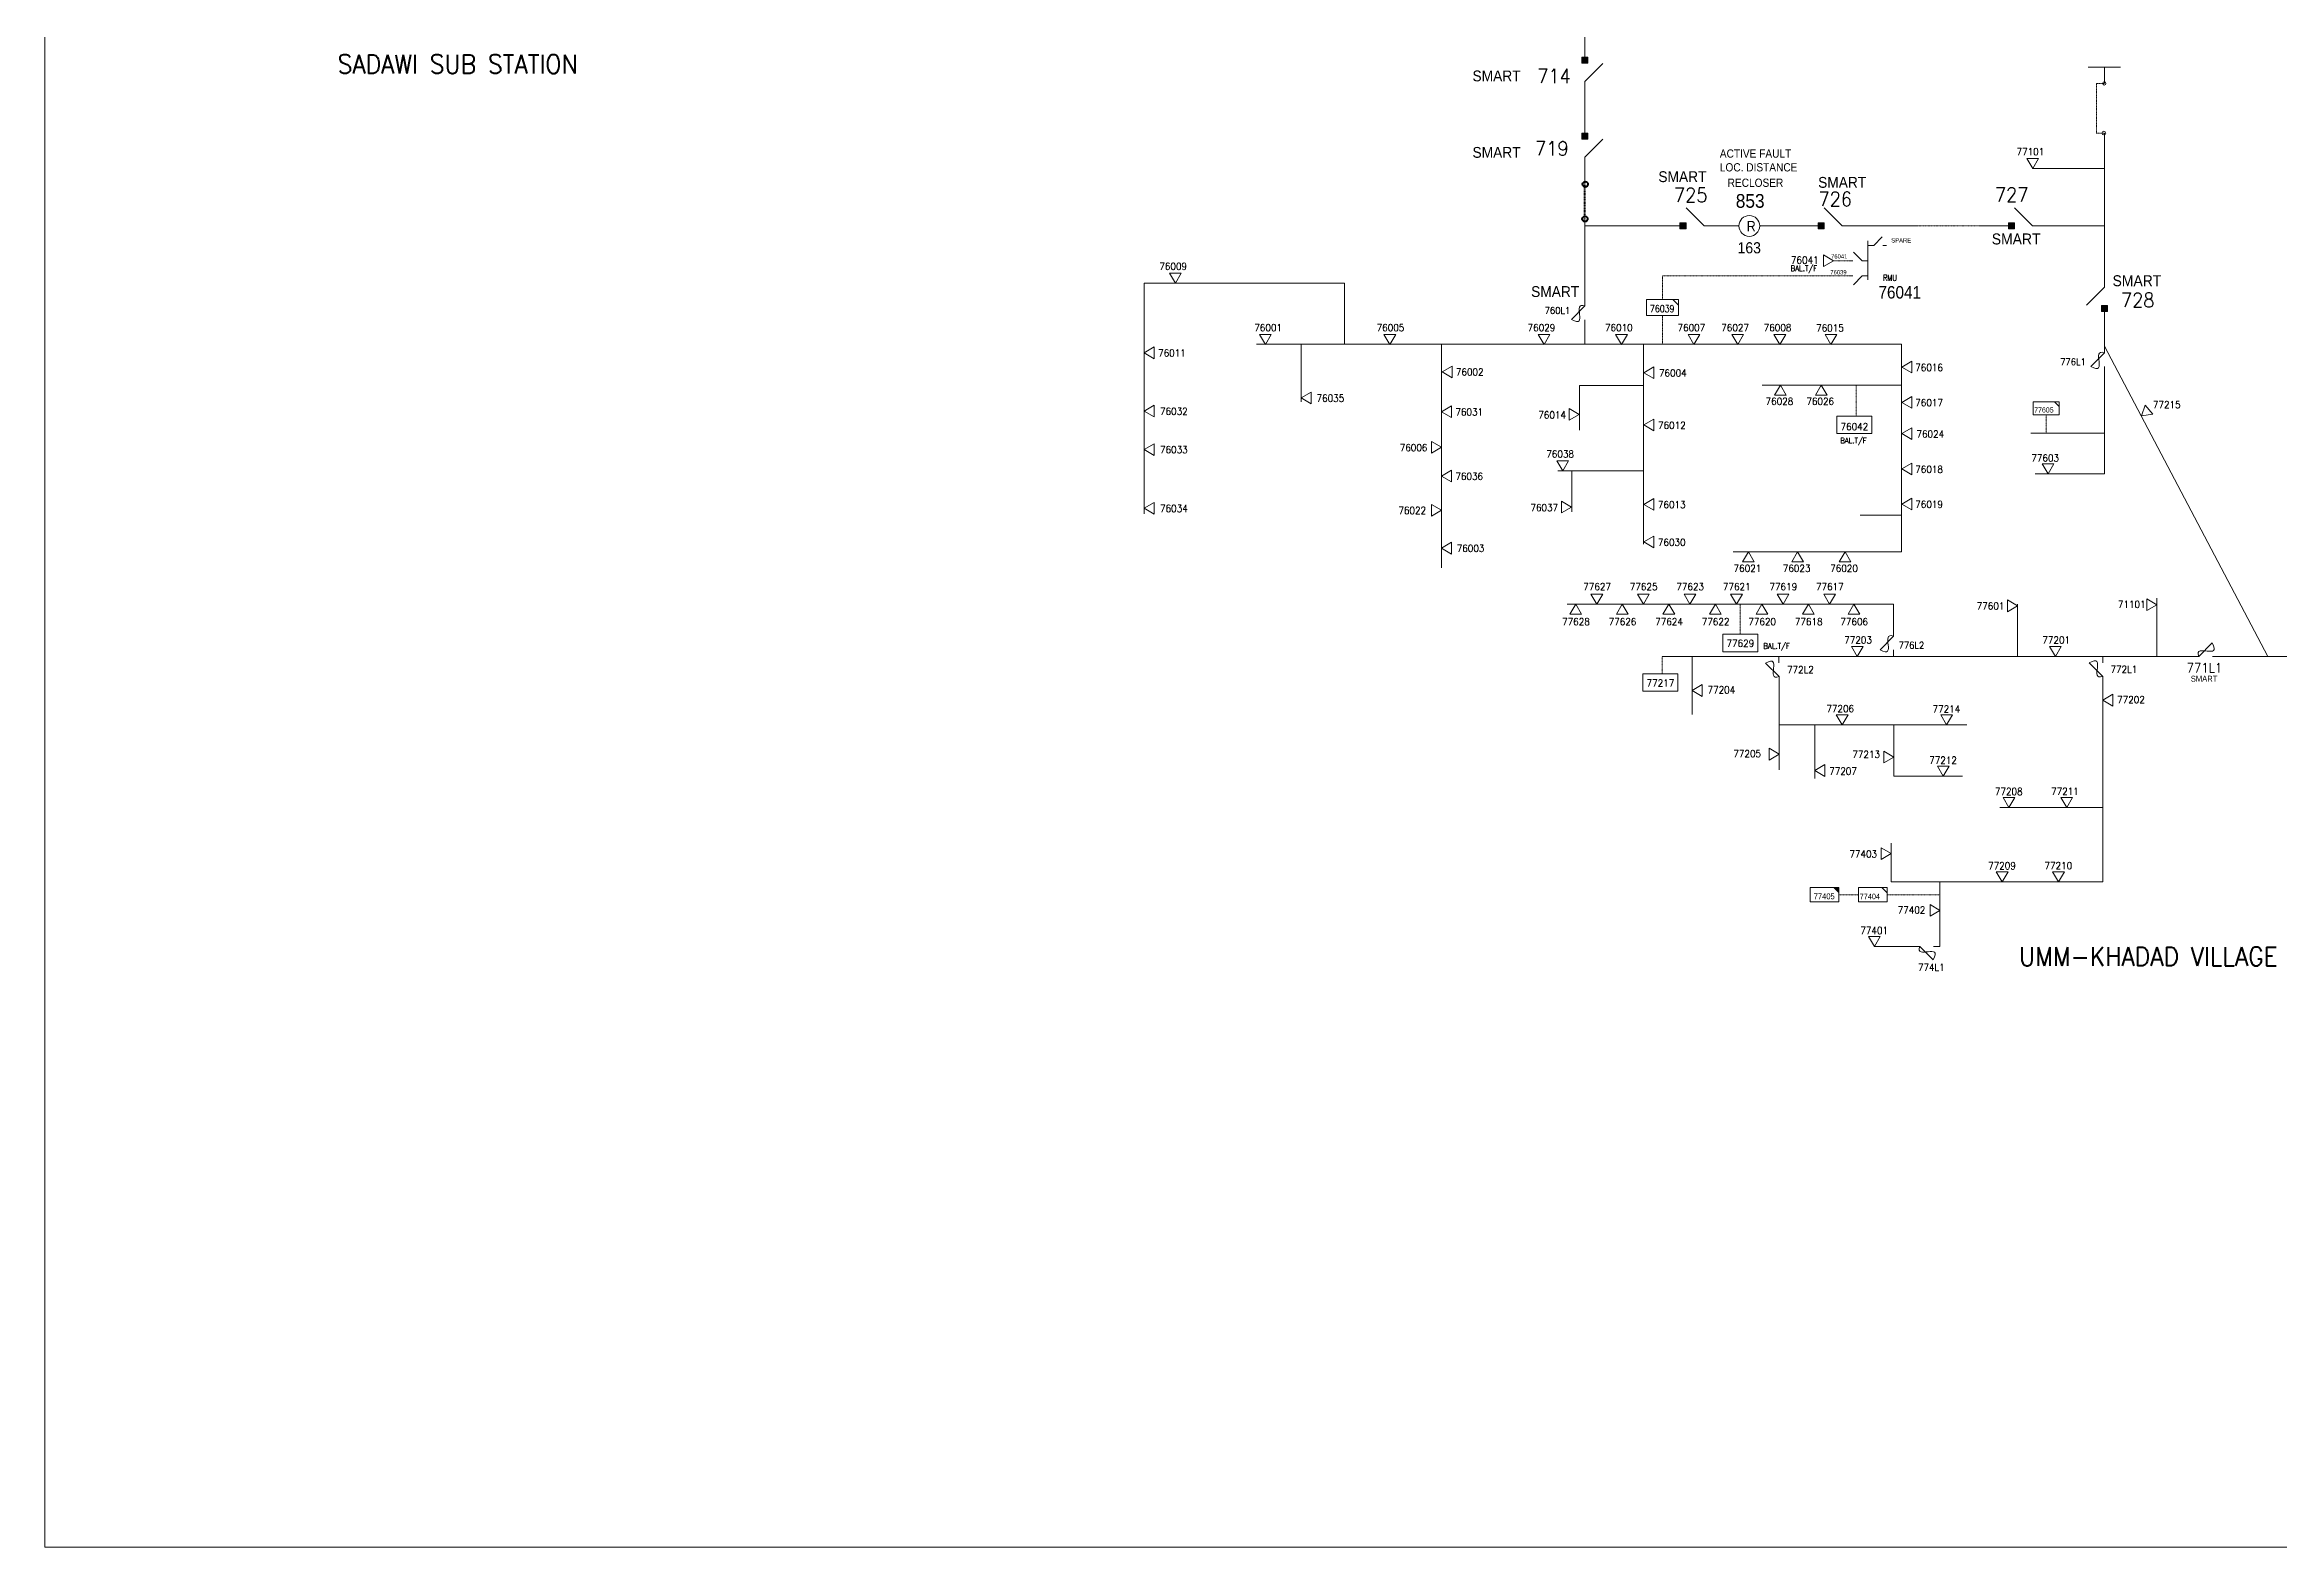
# Model space of a CAD drawing. Header units: metres. Extents: x 65984 to 144644, y -19036 to 23726.
# Drawn here: x 79820 to 80766, y 13313 to 13950 of the extents above; entities that cross this region are included whole.
import ezdxf
from ezdxf.enums import TextEntityAlignment as Align

# ---------------------------------------------------------------- set-up
doc = ezdxf.new("R2010")
doc.units = ezdxf.units.M
doc.header["$MEASUREMENT"] = 0
doc.linetypes.add('DGN Style 2', pattern=[0.023128, 0, -0.023128])
doc.linetypes.add('DGN Style 3', pattern=[0.013877, 0, -0.013877])
doc.layers.get('0').update_dxf_attribs({"color": 95, "lineweight": 40})
for name, color, linetype, lineweight in [('ABS NUMBER', 112, 'Continuous', 30), ('d_eos', 111, 'Continuous', 40), ('d_eos no', 121, 'Continuous', 40), ('d_fco text', 95, 'Continuous', 40), ('d_switch', 95, 'Continuous', 40), ('d_tf no', 6, 'Continuous', 40), ('d_ug cable', 95, 'Continuous', 40), ('d_unit sub', 7, 'Continuous', 40), ('d_village name', 7, 'Continuous', 40), ('EXI TRANS 3PH', 7, 'Continuous', 0), ('FDR  2  03', 240, 'Continuous', 40), ('FDR  2  05', 154, 'Continuous', 40), ('FDR  2  17', 98, 'Continuous', 40), ('FDR  2  19', 172, 'Continuous', 40), ('FDR  3  01', 30, 'Continuous', 40), ('FDR  3  02', 251, 'Continuous', 40), ('FDR  4  02', 126, 'Continuous', 40), ('Level 37', 7, 'Continuous', 0), ('O H MAIN FEEDER', 4, 'Continuous', 100), ('REGULATOR', 5, 'Continuous', 40), ('RMU', 30, 'Continuous', 120)]:
    doc.layers.add(name, color=color, linetype=linetype, lineweight=lineweight)
doc.styles.add('NASKHF', font='naskhf.shx', dxfattribs={"height": 8})
doc.styles.add('Style-Arial', font='arial.ttf')
doc.styles.add('Style-ENGINEERING', font='ENGINEERING.shx')
doc.styles.add('Style-msdefault', font='msdefault.shx')
doc.styles.add('Style-STANDARD', font='STANDARD.shx')

# ---------------------------------------------------------------- blocks, each defined once
blk = doc.blocks.new('FUSE01')
at = {"color": 0, "linetype": 'ByBlock', "lineweight": -2}
blk.add_line((0, -17.15), (0, -22.55), dxfattribs=at)
at = {"color": 0, "linetype": 'ByBlock', "lineweight": -2, "flags": 128}
blk.add_lwpolyline([(0, 0.05), (0, -5.75), (-11.2, -16.95)], dxfattribs=at)
at = {"color": 0, "linetype": 'ByBlock', "lineweight": -2}
blk.add_open_spline([(-11.2, -16.95), (3.4, -25.35), (-11.6, -1.35), (0, -5.75)], degree=3, dxfattribs=at)
blk = doc.blocks.new('ABS2')
at = {"color": 0, "linetype": 'ByBlock', "lineweight": -2}
for q in [(-59.8, 87), (0, 0)]:
    blk.add_line((0, 27.2), q, dxfattribs=at)
at = {"color": 0, "linetype": 'ByBlock', "lineweight": -2, "flags": 128}
for points in [[(10, 87.2), (-10, 87.2), (-10, 107.2), (10, 107.2)], [(7.6, 99.3), (7.6, 99.3), (7.6, 99.3), (7.6, 99.3)]]:
    blk.add_lwpolyline(points, close=True, dxfattribs=at)
at = {"color": 0, "linetype": 'ByBlock', "lineweight": -2}
for points in [[(10, 87.2), (-10, 87.2), (10, 107.2), (-10, 107.2)], [(7.6, 99.3), (7.6, 99.3), (7.6, 99.3)]]:
    blk.add_solid(points, dxfattribs=at)
blk = doc.blocks.new('TF_8')
at = {"color": 0, "linetype": 'ByBlock', "lineweight": -2}
blk.add_line((6.3, 4.95), (9.9, 1.35), dxfattribs=at)
blk.add_3dface([(-10.1, 4.95), (9.9, 4.95), (9.9, -5.05), (-10.1, -5.05)], dxfattribs=at)
blk = doc.blocks.new('*U1059')
at = {"layer": 'REGULATOR', "color": 7, "linetype": 'Continuous', "lineweight": 13}
blk.add_circle((0, 0.1), 7.56, dxfattribs=at)
at = {"layer": 'ABS NUMBER', "color": 7, "lineweight": 13, "style": 'Style-ENGINEERING', "width": 0.9}
blk.add_text('R', height=7.56, dxfattribs=at).set_placement((-1.9, 3.7), align=Align.TOP_LEFT)
blk = doc.blocks.new('TF_2_3')
at = {"layer": 'd_village name', "color": 0, "linetype": 'Continuous', "lineweight": -2, "ltscale": 500}
blk.add_line((3150, 2475), (4950, 675), dxfattribs=at)
blk.add_3dface([(-5050, 2475), (4950, 2475), (4950, -2525), (-5050, -2525)], dxfattribs=at)
blk = doc.blocks.new('SS_1_3')
at = {"color": 0, "linetype": 'ByBlock', "lineweight": -2, "ltscale": 500, "flags": 128}
blk.add_lwpolyline([(3475, 2125), (5225, 2125), (5225, 375)], close=True, dxfattribs=at)
at = {"color": 0, "linetype": 'ByBlock', "lineweight": -2, "ltscale": 500, "extrusion": (0, 0, -1)}
blk.add_solid([(-3475, 2125), (-5225, 2125), (-5225, 375)], dxfattribs=at)
at = {"color": 0, "linetype": 'ByBlock', "lineweight": -2, "ltscale": 500}
blk.add_3dface([(-4775, 2125), (5225, 2125), (5225, -2875), (-4775, -2875)], dxfattribs=at)
blk = doc.blocks.new('TRA1_816')
at = {"layer": 'EXI TRANS 3PH', "color": 6, "linetype": 'Continuous', "lineweight": 13, "flags": 128}
blk.add_lwpolyline([(10, -17), (0, 0), (-10, -17)], close=True, dxfattribs=at)
blk = doc.blocks.new('TRA1_815')
at = {"layer": 'EXI TRANS 3PH', "color": 6, "linetype": 'Continuous', "lineweight": 13, "xscale": 1.000046566207833, "yscale": 1.000046566207833, "zscale": 1.000046566207833, "rotation": 180}
blk.add_blockref('TRA1_816', (0, 0), dxfattribs=at)

msp = doc.modelspace()

# ---------------------------------------------------------------- linework, layer by layer
at = {"layer": 'd_eos', "color": 7, "linetype": 'Continuous', "lineweight": 13, "ltscale": 0.437604}
for p, q in [((80589.64, 13858.08), (80586.05, 13861.78)), ((80592.1, 13850.04), (80592.1, 13866.54)), ((80592.1, 13864.49), (80594.56, 13864.49)), ((80594.56, 13864.49), (80598.15, 13868.19)), ((80598.49, 13864.49), (80599.98, 13864.49)), ((80585.71, 13858.08), (80584.22, 13858.08)), ((80585.71, 13851.66), (80584.22, 13851.66)), ((80589.64, 13851.66), (80586.05, 13847.96)), ((80592.1, 13858.08), (80589.64, 13858.08)), ((80592.1, 13851.66), (80589.64, 13851.66))]:
    msp.add_line(p, q, dxfattribs=at)
at = {"layer": 'd_ug cable', "color": 6, "linetype": 'DGN Style 3', "lineweight": 13}
for p, q in [((80688.83, 13933.12), (80688.89, 13912.06)), ((80505.14, 13822.72), (80505.14, 13834.92)), ((80667.56, 13792.78), (80667.56, 13785)), ((80588.13, 13589.57), (80579.83, 13589.57)), ((80600.25, 13589.56), (80622.6, 13589.56))]:
    msp.add_line(p, q, dxfattribs=at)
at = {"layer": 'FDR  2  05', "color": 6, "linetype": 'Continuous', "lineweight": 13}
for p, q in [((80692.24, 13897.15), (80661.92, 13897.15)), ((80497.07, 13822.72), (80497.07, 13738.01)), ((80606.36, 13822.72), (80606.36, 13734.74)), ((80606.36, 13805.41), (80547.3, 13805.41)), ((80692.24, 13810.91), (80692.24, 13767.79)), ((80692.24, 13785), (80661.12, 13785)), ((80497.07, 13769.13), (80460.84, 13769.13)), ((80466.7, 13769.13), (80466.7, 13751.72)), ((80692.24, 13767.79), (80662.98, 13767.79)), ((80606.36, 13750.3), (80588.8, 13750.3)), ((80606.36, 13734.74), (80535.13, 13734.74)), ((80602.97, 13712.63), (80464.84, 13712.63)), ((80602.97, 13702.03), (80602.97, 13712.63)), ((80655.44, 13690.8), (80655.44, 13712.63)), ((80714.39, 13690.49), (80714.39, 13715.15)), ((80517.72, 13690.49), (80517.72, 13665.94)), ((80554.49, 13679), (80554.49, 13642.4)), ((80691.53, 13679.42), (80691.53, 13595)), ((80633.97, 13661.46), (80554.49, 13661.46)), ((80569.66, 13661.46), (80569.66, 13638.74)), ((80603.03, 13661.46), (80603.03, 13639.75)), ((80632.23, 13639.75), (80603.03, 13639.75)), ((80647.94, 13626.48), (80691.53, 13626.48)), ((80601.99, 13595), (80601.99, 13611.4)), ((80601.99, 13595), (80691.53, 13595)), ((80622.6, 13595), (80622.6, 13567.66)), ((80594.85, 13567.66), (80611.43, 13567.66))]:
    msp.add_line(p, q, dxfattribs=at)
at = {"layer": 'FDR  2  05', "color": 6, "linetype": 'Continuous', "lineweight": 13, "flags": 128}
msp.add_lwpolyline([(80497.07, 13805.24), (80470.04, 13805.24), (80470.04, 13786.31)], dxfattribs=at)
at = {"layer": 'FDR  2  05', "color": 6, "linetype": 'Continuous', "lineweight": 13}
for centre, radius in [((80692.21, 13933.2), 0.698), ((80692.03, 13912.18), 0.776)]:
    msp.add_circle(centre, radius, dxfattribs=at)
at = {"layer": 'FDR  2  05', "color": 6, "linetype": 'Continuous', "lineweight": 100}
for centre in [(80472.44, 13890.5), (80472.3, 13875.81)]:
    msp.add_circle(centre, 1.13, dxfattribs=at)
at = {"layer": 'FDR  2  17', "color": 6, "linetype": 'Continuous', "lineweight": 13, "flags": 128}
for points in [[(80578.91, 13792.31), (80593.76, 13792.31), (80593.76, 13784.93), (80578.91, 13784.93)], [(80530.62, 13699.85), (80545.46, 13699.85), (80545.46, 13692.47), (80530.62, 13692.47)], [(80496.78, 13683.11), (80511.62, 13683.11), (80511.62, 13675.73), (80496.78, 13675.73)]]:
    msp.add_lwpolyline(points, close=True, dxfattribs=at)
at = {"layer": 'FDR  2  19', "color": 6, "linetype": 'DGN Style 3', "lineweight": 13}
for p, q in [((80692.19, 13933.2), (80688.86, 13933.2)), ((80692.22, 13912.12), (80688.89, 13912.12)), ((80640.12, 13872.83), (80613.22, 13872.83)), ((80584.22, 13858.08), (80577.55, 13858.08)), ((80587.14, 13805.41), (80587.14, 13792.31)), ((80538.04, 13712.63), (80538.04, 13699.85)), ((80505.01, 13690.49), (80505.01, 13683.11))]:
    msp.add_line(p, q, dxfattribs=at)
at = {"layer": 'FDR  2  19', "color": 6, "linetype": 'DGN Style 3', "lineweight": 106}
msp.add_line((80472.32, 13875.81), (80472.33, 13890.36), dxfattribs=at)
at = {"layer": 'FDR  2  19', "color": 6, "linetype": 'DGN Style 3', "lineweight": 13, "flags": 128}
msp.add_lwpolyline([(80584.22, 13851.66), (80505.14, 13851.66), (80505.14, 13841.67)], dxfattribs=at)
at = {"layer": 'O H MAIN FEEDER', "color": 6, "lineweight": 13, "ltscale": 0.304429}
for p, q in [((80472.31, 13960.37), (80472.31, 13943.97)), ((80699.05, 13940.06), (80685.43, 13940.06)), ((80692.24, 13940.06), (80692.24, 13933.2)), ((80472.31, 13930.62), (80472.31, 13919.82)), ((80472.31, 13919.82), (80472.31, 13911.56)), ((80692.22, 13912.12), (80692.24, 13850.31)), ((80472.31, 13875.71), (80472.31, 13841.46)), ((80472.31, 13872.83), (80512.55, 13872.83)), ((80526.2, 13872.83), (80537.37, 13872.83)), ((80546.27, 13872.83), (80570.82, 13872.83)), ((80584.05, 13872.83), (80613.22, 13872.83)), ((80640.08, 13872.83), (80648.42, 13872.83)), ((80640.08, 13872.83), (80651.59, 13872.83)), ((80663.2, 13872.83), (80692.24, 13872.83)), ((80285.74, 13848.57), (80285.74, 13750.89)), ((80692.24, 13836.68), (80692.24, 13821.87)), ((80333.18, 13822.72), (80606.36, 13822.72)), ((80352.18, 13822.72), (80352.18, 13798.32)), ((80411.54, 13822.72), (80411.54, 13727.96)), ((80411.54, 13822.72), (80411.54, 13735.17)), ((80472.31, 13830.66), (80472.31, 13822.72)), ((80692.24, 13821.87), (80761.46, 13690.49)), ((80505.01, 13690.49), (80657.65, 13690.49)), ((80657.65, 13690.49), (80729.54, 13690.49)), ((80740.71, 13690.49), (80771.29, 13690.49))]:
    msp.add_line(p, q, dxfattribs=at)
at = {"layer": 'O H MAIN FEEDER', "color": 6, "lineweight": 13, "ltscale": 0.273986}
msp.add_line((80472.31, 13898.5), (80472.33, 13890.23), dxfattribs=at)
at = {"layer": 'O H MAIN FEEDER', "color": 140, "lineweight": 13, "ltscale": 0.498271, "flags": 128}
msp.add_lwpolyline([(79820.19, 13313.11), (79820.19, 14579.63), (81547.74, 14579.63), (81547.74, 13313.11)], close=True, dxfattribs=at)
at = {"layer": 'O H MAIN FEEDER', "color": 6, "lineweight": 13, "ltscale": 0.304429, "flags": 128}
msp.add_lwpolyline([(80370.5, 13822.71), (80370.5, 13848.57), (80285.74, 13848.57)], dxfattribs=at)

# ---------------------------------------------------------------- block references
at = {"color": 6, "linetype": 'DGN Style 3', "lineweight": 13, "ltscale": 0.419071, "xscale": 0.001350861239531649, "yscale": 0.001350861239531649, "zscale": 0.002441080165275587, "rotation": 359.9999999999999}
msp.add_blockref('TF_2_3', (80505.21, 13838.33), dxfattribs=at)
at = {"layer": 'd_unit sub', "color": 6, "linetype": 'Continuous', "lineweight": 13, "zscale": 0.4267622666565712, "rotation": 359.9999999999999}
for p, xscale, yscale in [((80667.61, 13795.59), 0.553281624252215, 0.553281624252215), ((80594.25, 13589.6), 0.6056661833643963, 0.6056661833643963)]:
    msp.add_blockref('TF_8', p, dxfattribs=dict(at, xscale=xscale, yscale=yscale))
at = {"layer": 'd_unit sub', "color": 6, "linetype": 'Continuous', "lineweight": 13, "xscale": 0.001211049045056606, "yscale": 0.001211049045056606, "zscale": 0.002441080165275587}
msp.add_blockref('SS_1_3', (80573.5, 13590.03), dxfattribs=at)
at = {"layer": 'EXI TRANS 3PH', "color": 6, "linetype": 'Continuous', "lineweight": 13}
for p, xscale, yscale, zscale, rotation in [((80661.92, 13897.14), 0.2484432804949534, 0.2489860078851998, 0.2484432804949534, 359.9998128257428), ((80285.74, 13819.08), 0.2484432804949529, 0.2489860078852003, 0.2484432804949529, 269.9998128257428), ((80411.8, 13810.99), 0.2484432804949529, 0.2489860078852003, 0.2484432804949529, 269.9998128257428), ((80497.2, 13810.66), 0.2484432804949529, 0.2489860078852003, 0.2484432804949529, 269.9998128257428), ((80606.5, 13813.04), 0.2484432804949529, 0.2489860078852003, 0.2484432804949529, 269.9998128257428), ((80555.08, 13805.46), 0.2484432804949535, 0.2489860078851997, 0.2484432804949535, 179.9998128257428), ((80572.36, 13805.46), 0.2484432804949535, 0.2489860078851997, 0.2484432804949535, 179.9998128257428), ((80285.74, 13794.42), 0.2484432804949529, 0.2489860078852003, 0.2484432804949529, 269.9998128257428), ((80352.17, 13799.98), 0.2484432804949529, 0.2489860078852003, 0.2484432804949529, 269.9998128257428), ((80411.53, 13794.12), 0.2484432804949529, 0.2489860078852003, 0.2484432804949529, 269.9998128257428), ((80606.5, 13798.12), 0.2484432804949529, 0.2489860078852003, 0.2484432804949529, 269.9998128257428), ((80497.2, 13788.53), 0.2484432804949529, 0.2489860078852003, 0.2484432804949529, 269.9998128257428), ((80606.5, 13784.87), 0.2484432804949529, 0.2489860078852003, 0.2484432804949529, 269.9998128257428), ((80285.74, 13778.09), 0.2484432804949529, 0.2489860078852003, 0.2484432804949529, 269.9998128257428), ((80411.53, 13766.9), 0.2484432804949529, 0.2489860078852003, 0.2484432804949529, 269.9998128257428), ((80606.5, 13769.9), 0.2484432804949529, 0.2489860078852003, 0.2484432804949529, 269.9998128257428), ((80497.2, 13754.9), 0.2484432804949529, 0.2489860078852003, 0.2484432804949529, 269.9998128257428), ((80606.5, 13755.04), 0.2484432804949529, 0.2489860078852003, 0.2484432804949529, 269.9998128257428), ((80285.74, 13753.23), 0.2484432804949529, 0.2489860078852003, 0.2484432804949529, 269.9998128257428), ((80411.53, 13736.36), 0.2484432804949529, 0.2489860078852003, 0.2484432804949529, 269.9998128257428), ((80497.2, 13738.98), 0.2484432804949529, 0.2489860078852003, 0.2484432804949529, 269.9998128257428), ((80541.53, 13734.79), 0.2484432804949535, 0.2489860078851997, 0.2484432804949535, 179.9998128257428), ((80562.35, 13734.79), 0.2484432804949535, 0.2489860078851997, 0.2484432804949535, 179.9998128257428), ((80582.42, 13734.79), 0.2484432804949535, 0.2489860078851997, 0.2484432804949535, 179.9998128257428), ((80477.35, 13712.63), 0.2485470737529526, 0.2485470737529526, 0.2485470737529526, 4.46160565829156e-12), ((80497.06, 13712.63), 0.2485470737529526, 0.2485470737529526, 0.2485470737529526, 4.46160565829156e-12), ((80516.76, 13712.63), 0.2485470737529526, 0.2485470737529526, 0.2485470737529526, 4.46160565829156e-12), ((80536.47, 13712.63), 0.2485470737529526, 0.2485470737529526, 0.2485470737529526, 4.46160565829156e-12), ((80556.18, 13712.63), 0.2485470737529526, 0.2485470737529526, 0.2485470737529526, 4.46160565829156e-12), ((80575.88, 13712.63), 0.2485470737529526, 0.2485470737529526, 0.2485470737529526, 4.46160565829156e-12), ((80517.74, 13676.07), 0.2485470737529522, 0.2485470737529522, 0.2485470737529522, 270.0000000000255), ((80569.66, 13642.16), 0.2485470737529523, 0.2485470737529523, 0.2485470737529523, 270.0003743485146)]:
    msp.add_blockref('TRA1_815', p, dxfattribs=dict(at, xscale=xscale, yscale=yscale, zscale=zscale, rotation=rotation))
at = {"layer": 'EXI TRANS 3PH', "color": 6, "linetype": 'Continuous', "lineweight": 13, "extrusion": (0, 0, -1)}
for p, xscale, yscale, zscale, rotation in [((-80577.55, 13858.08), 0.2484432804949529, 0.2489860078852003, 0.2484432804949529, 269.9922887923341), ((-80298.9, 13848.56), 0.2484432804949534, 0.2489860078851998, 0.2484432804949534, 0.0001871742573096566), ((-80337.01, 13822.68), 0.2484432804949534, 0.2489860078851998, 0.2484432804949534, 0.0001871742573096566), ((-80389.69, 13822.68), 0.2484432804949534, 0.2489860078851998, 0.2484432804949534, 0.0001871742573096566), ((-80455, 13822.68), 0.2484432804949534, 0.2489860078851998, 0.2484432804949534, 0.0001871742573096566), ((-80487.78, 13822.68), 0.2484432804949534, 0.2489860078851998, 0.2484432804949534, 0.0001871742573096566), ((-80518.48, 13822.68), 0.2484432804949534, 0.2489860078851998, 0.2484432804949534, 0.0001871742573096566), ((-80537, 13822.68), 0.2484432804949534, 0.2489860078851998, 0.2484432804949534, 0.0001871742573096566), ((-80554.83, 13822.68), 0.2484432804949534, 0.2489860078851998, 0.2484432804949534, 0.0001871742573096566), ((-80576.47, 13822.68), 0.2484432804949534, 0.2489860078851998, 0.2484432804949534, 0.0001871742573096566), ((-80469.91, 13793), 0.2484432804949529, 0.2489860078852004, 0.2484432804949529, 270.0001871744182), ((-80707.92, 13792.34), 0.2485470737529523, 0.2485470737529523, 0.2485470737529523, 50.00037434851455), ((-80411.54, 13779.06), 0.2484432804949529, 0.2489860078852003, 0.2484432804949529, 270.0000894163484), ((-80462.93, 13769.13), 0.2484432804949534, 0.2489860078851998, 0.2484432804949534, 0.0001871742573096566), ((-80668.38, 13767.79), 0.2485470737529525, 0.2485470737529525, 0.2485470737529525, 0.0003743485146206858), ((-80411.54, 13752.41), 0.2484432804949529, 0.2489860078852003, 0.2484432804949529, 270.0000894163564), ((-80466.57, 13753.73), 0.2484432804949529, 0.2489860078852004, 0.2484432804949529, 270.0001871744182), ((-80468.41, 13712.63), 0.2485470737529525, 0.2485470737529525, 0.2485470737529525, 180.0003743485146), ((-80488.11, 13712.63), 0.2485470737529525, 0.2485470737529525, 0.2485470737529525, 180.0003743485146), ((-80507.82, 13712.63), 0.2485470737529525, 0.2485470737529525, 0.2485470737529525, 180.0003743485146), ((-80527.52, 13712.63), 0.2485470737529525, 0.2485470737529525, 0.2485470737529525, 180.0003743485146), ((-80547.23, 13712.63), 0.2485470737529525, 0.2485470737529525, 0.2485470737529525, 180.0003743485146), ((-80566.93, 13712.63), 0.2485470737529525, 0.2485470737529525, 0.2485470737529525, 180.0003743485146), ((-80586.2, 13712.63), 0.2485470737529525, 0.2485470737529525, 0.2485470737529525, 180.0003743485146), ((-80655.44, 13711.93), 0.2485470737529523, 0.2485470737529523, 0.2485470737529523, 270.0003743485146), ((-80714.39, 13712.36), 0.2485470737529523, 0.2485470737529523, 0.2485470737529523, 270.0003743485146), ((-80587.6, 13690.5), 0.2485470737529525, 0.2485470737529525, 0.2485470737529525, 0.0003743485146206858), ((-80671.48, 13690.5), 0.2485470737529525, 0.2485470737529525, 0.2485470737529525, 0.0003743485146206858), ((-80691.54, 13671.97), 0.2485470737529523, 0.2485470737529523, 0.2485470737529523, 90.00037434851458), ((-80581.2, 13661.48), 0.2485470737529525, 0.2485470737529525, 0.2485470737529525, 0.0003743485146206858), ((-80625.43, 13661.48), 0.2485470737529525, 0.2485470737529525, 0.2485470737529525, 0.0003743485146206858), ((-80554.5, 13649.08), 0.2485470737529523, 0.2485470737529523, 0.2485470737529523, 270.0003743485146), ((-80603.03, 13647.86), 0.2485470737529523, 0.2485470737529523, 0.2485470737529523, 270.0003743485146), ((-80624.01, 13639.74), 0.2485470737529525, 0.2485470737529525, 0.2485470737529525, 0.0003743485146206858), ((-80651.83, 13626.51), 0.2485470737529525, 0.2485470737529525, 0.2485470737529525, 0.0003743485146206858), ((-80676.31, 13626.51), 0.2485470737529525, 0.2485470737529525, 0.2485470737529525, 0.0003743485146206858), ((-80601.99, 13606.95), 0.2485470737529523, 0.2485470737529523, 0.2485470737529523, 270.0003743485146), ((-80648.95, 13595), 0.2485470737529525, 0.2485470737529525, 0.2485470737529525, 0.0003743485146206858), ((-80672.81, 13595), 0.2485470737529525, 0.2485470737529525, 0.2485470737529525, 0.0003743485146206858), ((-80622.63, 13582.89), 0.2485470737529523, 0.2485470737529523, 0.2485470737529523, 270.0003743485146), ((-80594.84, 13567.66), 0.2485470737529525, 0.2485470737529525, 0.2485470737529525, 0.0003743485146206858)]:
    msp.add_blockref('TRA1_815', p, dxfattribs=dict(at, xscale=xscale, yscale=yscale, zscale=zscale, rotation=rotation))
at = {"layer": 'FDR  2  03', "color": 2, "linetype": 'Continuous', "lineweight": 13, "zscale": 0.2186401340495829}
for p, xscale, yscale, rotation in [((80472.31, 13930.62), 0.1273363878880792, -0.1273363878880797, 180.0002730902406), ((80526.2, 13872.83), 0.1273363878880791, -0.1273363878880797, 269.9998128257428), ((80584.67, 13872.83), 0.1273363878880791, -0.1273363878880797, 269.9998128257428), ((80692.24, 13850.31), 0.1273363878880792, -0.1273363878880796, 359.9998128257428)]:
    msp.add_blockref('ABS2', p, dxfattribs=dict(at, xscale=xscale, yscale=yscale, rotation=rotation))
at = {"layer": 'FDR  2  03', "color": 7, "linetype": 'Continuous', "lineweight": 13, "xscale": 0.1273363878880792, "yscale": -0.1273363878880797, "zscale": 0.2186401340495829, "rotation": 180.0002730902406}
msp.add_blockref('ABS2', (80472.31, 13898.52), dxfattribs=at)
at = {"layer": 'FDR  2  03', "color": 121, "linetype": 'Continuous', "lineweight": 13, "xscale": 0.1273363878880791, "yscale": -0.1273363878880797, "zscale": 0.2186401340495829, "rotation": 269.9998128257428}
msp.add_blockref('ABS2', (80665.24, 13872.83), dxfattribs=at)
at = {"layer": 'FDR  2  05', "color": 2, "linetype": 'Continuous', "lineweight": 13, "zscale": 0.8726772255124368}
for p, xscale, yscale, rotation in [((80472.31, 13841.85), 0.5082487081888794, 0.5082487081888794, 359.9996256514858), ((80729.25, 13690.49), 0.5082487081888788, -0.5082487081888876, 269.9997883353001)]:
    msp.add_blockref('FUSE01', p, dxfattribs=dict(at, xscale=xscale, yscale=yscale, rotation=rotation))
at = {"layer": 'FDR  2  05', "color": 6, "linetype": 'Continuous', "lineweight": 13, "zscale": 0.8726772255124368}
for p, xscale, yscale, rotation in [((80692.24, 13821.98), 0.5082487081888794, 0.5082487081888794, 359.9996256514858), ((80611.14, 13567.66), 0.5082487081888789, 0.5082487081888789, 89.99962565148584)]:
    msp.add_blockref('FUSE01', p, dxfattribs=dict(at, xscale=xscale, yscale=yscale, rotation=rotation))
at = {"layer": 'FDR  2  05', "color": 7, "linetype": 'Continuous', "lineweight": 13, "zscale": 0.8726772255124368}
for p, xscale, yscale, rotation in [((80602.97, 13701.95), 0.5082487081888798, 0.5082487081888798, 1.395665656622748e-11), ((80554.49, 13679.03), 0.5082487081888791, -0.5082487081888872, 0.3723117423541147), ((80691.53, 13679.11), 0.5082487081888794, -0.5082487081888872, 0.000374348514168501)]:
    msp.add_blockref('FUSE01', p, dxfattribs=dict(at, xscale=xscale, yscale=yscale, rotation=rotation))
at = {"layer": 'REGULATOR', "color": 7, "linetype": 'Continuous', "lineweight": 13, "xscale": 0.5824017097391738, "yscale": 0.5824017097391738, "zscale": 0.5824017097391738}
msp.add_blockref('*U1059', (80541.9, 13872.78), dxfattribs=at)

# ---------------------------------------------------------------- texts
at = {"layer": 'ABS NUMBER', "color": 7, "lineweight": 13, "style": 'Style-Arial', "width": 0.9}
for s, height, p in [('853', 5.824, (80536.16, 13886.35)), ('163', 4.717, (80536.93, 13865.95))]:
    msp.add_text(s, height=height, dxfattribs=at).set_placement(p, align=Align.TOP_LEFT)
at = {"layer": 'd_eos no', "color": 7, "linetype": 'Continuous', "lineweight": 13, "style": 'Style-Arial', "width": 0.88}
msp.add_text('76041', height=5.283, dxfattribs=at).set_placement((80596.57, 13847.37), align=Align.TOP_LEFT)
at = {"layer": 'd_fco text', "color": 7, "linetype": 'Continuous', "lineweight": 13, "style": 'Style-msdefault', "width": 0.916667}
msp.add_text('RECLOSER', height=3.494, dxfattribs=at).set_placement((80532.73, 13892.89), align=Align.TOP_LEFT)
at = {"layer": 'd_fco text', "color": 1, "linetype": 'Continuous', "lineweight": 13, "insert": (80529.42, 13905.25), "char_height": 3.4944, "attachment_point": 1, "style": 'NASKHF'}
msp.add_mtext('\\Fmsdefault;\\H1x;\\W0.916667;ACTIVE FAULT \\PLOC. DISTANCE', dxfattribs=at)
at = {"layer": 'd_switch', "color": 7, "linetype": 'Continuous', "lineweight": 13, "style": 'Style-ENGINEERING', "width": 0.857143}
for s, p in [('76041', (80576.52, 13860.86)), ('76039', (80576.19, 13854.12))]:
    msp.add_text(s, height=1.812, dxfattribs=at).set_placement(p, align=Align.TOP_LEFT)
msp.add_text('SPARE', height=1.812, rotation=0.00752, dxfattribs=at).set_placement((80601.99, 13867.63), align=Align.TOP_LEFT)
at = {"layer": 'd_tf no', "color": 6, "linetype": 'DGN Style 2', "lineweight": 13, "width": 0.909091}
for s, height, style, p in [('76039', 2.929, 'Style-STANDARD', (80505.02, 13837.79)), ('77405', 2.548, 'Style-msdefault', (80573.62, 13588.89))]:
    msp.add_text(s, height=height, dxfattribs=dict(at, style=style)).set_placement(p, align=Align.MIDDLE_CENTER)
at = {"layer": 'd_tf no', "color": 6, "linetype": 'DGN Style 2', "lineweight": 13, "style": 'Style-msdefault', "width": 0.945946}
for s, height, p in [('77605', 2.155, (80662.5, 13795.96)), ('77404', 2.359, (80588.66, 13590.01))]:
    msp.add_text(s, height=height, dxfattribs=at).set_placement(p, align=Align.TOP_LEFT)
at = {"layer": 'd_tf no', "color": 2, "linetype": 'Continuous', "lineweight": 40, "attachment_point": 1, "style": 'NASKHF'}
for insert, char_height in [((80424.7, 13938.68), 4.5959), ((80424.7, 13906.29), 4.5959), ((80503.39, 13896.01), 4.5959), ((80571.03, 13893.59), 4.5959), ((80644.56, 13869.65), 4.6511), ((80695.7, 13851.96), 4.6511), ((80449.52, 13847.33), 4.5959), ((80728.82, 13682.3), 2.5359)]:
    msp.add_mtext('\\Fmsdefault;\\H1x;\\W0.947368;SMART', dxfattribs=dict(at, insert=insert, char_height=char_height))
at = {"layer": 'FDR  3  01', "color": 2, "linetype": 'Continuous', "lineweight": 13, "style": 'Style-STANDARD'}
for s, height, p in [('714', 6.059, (80459.19, 13936.31)), ('719', 6.059, (80458.29, 13905.65)), ('725', 6.059, (80517.1, 13885.98)), ('727', 6.059, (80652.96, 13886.12)), ('726', 6.059, (80578.27, 13884.2)), ('728', 6.059, (80706.34, 13841.45)), ('760L1', 2.863, (80460.67, 13837.05))]:
    msp.add_text(s, height=height, rotation=359.99981, dxfattribs=at).set_placement(p, align=Align.MIDDLE_CENTER)
at = {"layer": 'FDR  3  02', "color": 6, "linetype": 'Continuous', "lineweight": 13, "attachment_point": 5, "rotation": 359.99981, "style": 'Style-STANDARD'}
for s, insert, char_height in [('776L1', (80678.94, 13815.28), 2.863), ('774L1\\P\\P', (80618.98, 13556.31), 2.983)]:
    msp.add_mtext(s, dxfattribs=dict(at, insert=insert, char_height=char_height))
at = {"layer": 'FDR  3  02', "color": 7, "linetype": 'Continuous', "lineweight": 13, "attachment_point": 5, "rotation": 359.99981, "style": 'Style-STANDARD'}
for s, insert, char_height in [('776L2', (80610.52, 13695.21), 2.863), ('772L2\\P\\P', (80563.55, 13682.39), 2.983), ('772L1\\P\\P', (80700.49, 13682.55), 2.983)]:
    msp.add_mtext(s, dxfattribs=dict(at, insert=insert, char_height=char_height))
at = {"layer": 'FDR  3  02', "color": 2, "linetype": 'Continuous', "lineweight": 13, "insert": (80734.6, 13682.4), "char_height": 3.977, "attachment_point": 5, "rotation": 359.99981, "style": 'Style-STANDARD'}
msp.add_mtext('771L1\\P\\P', dxfattribs=at)
at = {"layer": 'FDR  4  02', "color": 131, "linetype": 'Continuous', "lineweight": 13, "char_height": 7.9888, "attachment_point": 5, "rotation": 359.99981, "style": 'Style-STANDARD'}
for s, insert in [('SADAWI SUB STATION\\P', (79995.03, 13941.38)), ('UMM-KHADAD VILLAGE', (80710.83, 13563.41))]:
    msp.add_mtext(s, dxfattribs=dict(at, insert=insert))
at = {"layer": 'Level 37', "color": 7, "linetype": 'Continuous', "lineweight": 13, "style": 'Style-STANDARD', "width": 0.854701}
msp.add_text('RMU', height=2.638, dxfattribs=at).set_placement((80601.45, 13850.88), align=Align.MIDDLE_CENTER)
at = {"layer": 'RMU', "color": 6, "linetype": 'DGN Style 2', "lineweight": 13, "attachment_point": 5, "style": 'Style-STANDARD'}
for s, insert, char_height, rotation in [('\\H1.04778x;77101', (80660.92, 13904.27), 2.8632, 359.99981), ('\\H1.04778x;76009', (80297.98, 13855.68), 2.8632, 359.99981), ('76041', (80565.39, 13858.35), 3, 0.00771), ('\\H1.04778x;76001^J', (80338.18, 13829.8), 2.8632, 359.99981), ('\\H1.04778x;76005^J', (80389.98, 13829.8), 2.8632, 359.99981), ('\\H1.04778x;76029', (80453.89, 13829.8), 2.8632, 359.99981), ('\\H1.04778x;76010^J', (80486.67, 13829.8), 2.8632, 359.99981), ('76007', (80517.37, 13829.8), 3, 359.99981), ('76027', (80535.89, 13829.8), 3, 359.99981), ('76008', (80553.86, 13829.8), 3, 359.99981), ('\\H1.04778x;76015', (80576.05, 13829.62), 2.8632, 359.99981), ('\\H1.04778x;76011^J', (80297.46, 13819.01), 2.8632, 359.99981), ('\\H1.04778x;76016', (80618.03, 13812.87), 2.8632, 359.99981), ('\\H1.04778x;76002^J', (80423.52, 13810.92), 2.8632, 359.99981), ('\\H1.04778x;76004^J', (80509.51, 13810.57), 2.8632, 359.99981), ('\\H1.04778x;76032^J', (80298.27, 13794.35), 2.8632, 359.99981), ('\\H1.04778x;76035', (80364.53, 13799.88), 2.8632, 359.99981), ('\\H1.04778x;76031', (80423.32, 13794.03), 2.8632, 359.99981), ('\\H1.04778x;76014', (80458.42, 13792.81), 2.8632, 359.99981), ('\\H1.04778x;76028', (80554.65, 13798.52), 2.8632, 359.99981), ('\\H1.04778x;76026', (80571.93, 13798.52), 2.8632, 359.99981), ('\\H1.04778x;76017', (80618.03, 13797.96), 2.8632, 359.99981), ('\\H1.04778x;77215', (80718.64, 13797.08), 2.8632, 359.99981), ('\\H1.04778x;76012', (80509.12, 13788.35), 2.8632, 359.99981), ('76042', (80586.38, 13787.85), 3, 359.99981), ('\\H1.04778x;76024', (80618.53, 13784.7), 2.8632, 359.99981), ('\\H1.04778x;76033^J', (80298.27, 13778.02), 2.8632, 359.99981), ('\\H1.04778x;76006', (80399.76, 13778.97), 2.8632, 359.99991), ('\\H1.04778x;76038', (80461.82, 13776.25), 2.8632, 359.99981), ('\\H1.04778x;77603', (80667.16, 13774.51), 2.8632, 359.99981), ('\\H1.04778x;76036', (80423.32, 13766.81), 2.8632, 359.99981), ('\\H1.04778x;76018', (80618.03, 13769.73), 2.8632, 359.99981), ('\\H1.04778x;76034^J', (80298.27, 13753.16), 2.8632, 359.99981), ('\\H1.04778x;76022^J', (80399.19, 13752.31), 2.8632, 359.99991), ('\\H1.04778x;76037', (80455.08, 13753.55), 2.8632, 359.99981), ('\\H1.04778x;76013', (80509.06, 13754.78), 2.8632, 359.99981), ('\\H1.04778x;76003^J', (80423.89, 13736.26), 2.8632, 359.99981), ('\\H1.04778x;76030', (80509.06, 13738.86), 2.8632, 359.99981), ('\\H1.04778x;76021', (80541.1, 13727.85), 2.8632, 359.99981), ('\\H1.04778x;76023', (80561.93, 13727.85), 2.8632, 359.99981), ('\\H1.04778x;76020', (80582, 13727.85), 2.8632, 359.99981), ('77627', (80477.46, 13720.07), 3, 359.99981), ('77625', (80497.17, 13720.07), 3, 359.99981), ('77623', (80516.87, 13720.07), 3, 359.99981), ('77621', (80536.58, 13720.07), 3, 359.99981), ('77619', (80556.28, 13720.07), 3, 359.99981), ('77617', (80575.99, 13720.07), 3, 359.99981), ('\\H1.04778x;77601', (80644.04, 13711.82), 2.8632, 359.99981), ('\\H1.04778x;71101', (80703.82, 13712.6), 2.8632, 359.99981), ('77628', (80468.51, 13705.18), 3, 359.99981), ('77626', (80488.22, 13705.18), 3, 359.99981), ('77624', (80507.92, 13705.18), 3, 359.99981), ('77622', (80527.63, 13705.18), 3, 359.99981), ('77620', (80547.34, 13705.18), 3, 359.99981), ('77618', (80567.04, 13705.18), 3, 359.99981), ('77606', (80586.31, 13705.18), 3, 359.99981), ('77629', (80538.11, 13696.01), 3, 359.99981), ('\\H1.04778x;77203', (80587.95, 13697.46), 2.8632, 359.99981), ('\\H1.04778x;77201', (80671.83, 13697.46), 2.8632, 359.99981), ('77217', (80504.27, 13679.27), 3, 359.99981), ('\\H1.04778x;77204^J', (80530.08, 13676.33), 2.8632, 359.99981), ('\\H1.04778x;77202', (80703.5, 13672.16), 2.8632, 359.99981), ('\\H1.04778x;77206', (80580.4, 13668.38), 2.8632, 359.99981), ('\\H1.04778x;77214', (80625.34, 13668.2), 2.8632, 359.99981), ('\\H1.04778x;77205^J', (80541.01, 13649.33), 2.8632, 359.99981), ('\\H1.04778x;77207^J', (80581.59, 13641.88), 2.8632, 0.00019), ('\\H1.04778x;77213', (80591.39, 13649.05), 2.8632, 359.99981), ('\\H1.04778x;77212', (80623.92, 13646.53), 2.8632, 359.99981), ('\\H1.04778x;77208^J', (80651.74, 13633.27), 2.8632, 359.99981), ('\\H1.04778x;77211^J', (80675.55, 13633.32), 2.8632, 359.99981), ('\\H1.04778x;77403^J', (80590.14, 13606.82), 2.8632, 359.99981), ('\\H1.04778x;77209', (80648.86, 13601.8), 2.8632, 359.99981), ('\\H1.04778x;77210', (80672.72, 13601.87), 2.8632, 359.99981), ('\\H1.04778x;77402^J', (80610.58, 13583.12), 2.8632, 359.99981), ('\\H1.04778x;77401', (80594.76, 13574.4), 2.8632, 359.99981)]:
    msp.add_mtext(s, dxfattribs=dict(at, insert=insert, char_height=char_height, rotation=rotation))
at = {"layer": 'RMU', "color": 6, "linetype": 'Continuous', "lineweight": 13, "char_height": 2.2437, "attachment_point": 5, "rotation": 0.00771, "style": 'Style-STANDARD'}
for insert in [(80565, 13854.46), (80585.99, 13781.54), (80553.47, 13694.52)]:
    msp.add_mtext('\\H1.04778x;BAL.T/F', dxfattribs=dict(at, insert=insert))
at = {"layer": 'RMU', "color": 6, "linetype": 'DGN Style 2', "lineweight": 13, "insert": (80618.03, 13754.87), "char_height": 2.8632, "width": 58.0588, "attachment_point": 5, "rotation": 359.99981, "style": 'Style-STANDARD'}
msp.add_mtext('\\H1.04778x;76019', dxfattribs=at)

doc.saveas('drawing.dxf')
